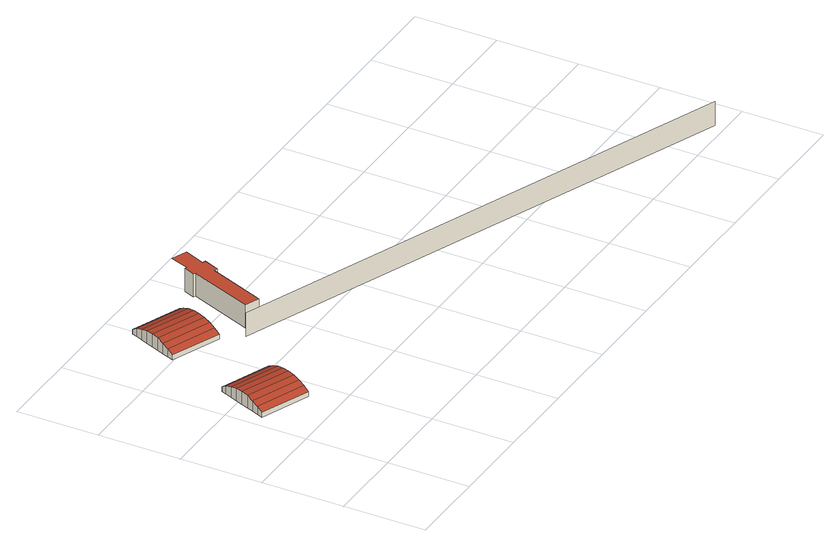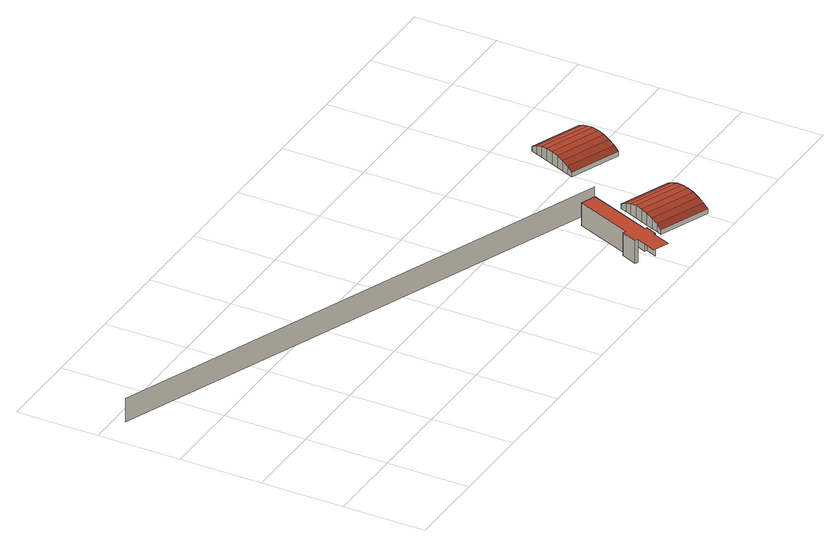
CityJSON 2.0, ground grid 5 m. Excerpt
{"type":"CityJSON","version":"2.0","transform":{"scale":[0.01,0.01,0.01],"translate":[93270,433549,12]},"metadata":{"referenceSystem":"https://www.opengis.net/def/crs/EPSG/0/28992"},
"CityObjects":{
"building1":{"type":"Building","attributes":{"measuredHeight":21.9},"children":["building1-1","building1-2"],"geometry":[{"type":"MultiSurface","lod":"2","boundaries":[[[0,1,2,3]],[[4,2,1,5]],[[6,7,8,9]],[[7,6,10,11]],[[12,4,5,13]],[[11,10,14,15]],[[16,12,13,17]],[[15,14,18,0]],[[19,16,17,20]],[[0,18,21,1]],[[1,21,22,5]],[[10,6,9,23]],[[5,22,24,13]],[[14,10,23,25]],[[13,24,26,17]],[[18,14,25,27]],[[17,26,28,20]],[[29,19,20,28]],[[21,18,27,30]],[[30,31,22,21]],[[31,32,24,22]],[[32,33,26,24]],[[33,29,28,26]],[[34,35,36,37]],[[35,38,39,36]],[[38,40,41,39]],[[40,42,43,41]],[[44,43,42,45]],[[46,34,37,47]],[[34,46,48,35]],[[49,44,45,50]],[[35,48,51,38]],[[38,51,52,40]],[[40,52,53,42]],[[42,53,54,45]],[[48,46,47,55]],[[45,54,56,50]],[[51,48,55,57]],[[50,56,58,59]],[[52,51,57,60]],[[59,58,61,62]],[[62,61,63,64]],[[53,52,60,65]],[[65,66,54,53]],[[66,67,56,54]],[[67,68,58,56]],[[69,70,71,72]],[[61,58,68,63]],[[73,69,72,74]],[[70,75,76,71]],[[77,73,74,78]],[[79,77,78,80]],[[80,78,74,72,71,76,81,82,83,84,85,86]],[[75,87,81,76]],[[87,88,82,81]],[[88,89,83,82]],[[90,91,92,93]]],"semantics":{"surfaces":[{"type":"WallSurface"},{"type":"RoofSurface"}],"values":[0,0,0,1,0,1,0,1,0,1,1,0,1,0,1,0,1,0,0,0,0,0,0,0,0,0,0,0,0,1,0,1,1,1,1,0,1,0,1,0,1,0,0,0,0,0,0,0,0,0,0,0,1,0,0,0,0]}}]},
"building1-1":{"type":"BuildingInstallation","parents":["building1"],"geometry":[{"type":"MultiSurface","lod":"2","boundaries":[[[30,31,22,21]],[[31,32,24,22]],[[29,19,20,28]],[[0,1,2,3]],[[12,4,5,13]],[[33,29,28,26]],[[19,16,17,20]],[[16,12,13,17]],[[32,33,26,24]],[[21,18,27,30]],[[18,14,25,27]],[[4,2,1,5]],[[15,0,3,94]],[[11,15,94,95]],[[14,10,23,25]],[[7,11,95,8]],[[10,6,9,23]],[[6,7,8,9]],[[11,10,14,15]],[[7,6,10,11]],[[13,24,26,17]],[[5,22,24,13]],[[1,21,22,5]],[[15,14,18,0]],[[17,26,28,20]],[[0,18,21,1]]],"semantics":{"surfaces":[{"type":"WallSurface"},{"type":"RoofSurface"}],"values":[0,0,0,0,0,0,0,0,0,0,0,0,0,0,0,0,0,0,1,1,1,1,1,1,1,1]}}]},
"building1-2":{"type":"BuildingInstallation","parents":["building1"],"geometry":[{"type":"MultiSurface","lod":"2","boundaries":[[[67,68,58,56]],[[35,38,39,36]],[[46,34,37,47]],[[51,48,55,57]],[[52,51,57,60]],[[49,44,45,50]],[[96,49,50,59]],[[44,43,42,45]],[[65,66,54,53]],[[59,62,64,96]],[[62,61,63,64]],[[34,35,36,37]],[[48,46,47,55]],[[66,67,56,54]],[[40,42,43,41]],[[61,58,68,63]],[[38,40,41,39]],[[53,52,60,65]],[[45,54,56,50]],[[42,53,54,45]],[[59,58,61,62]],[[40,52,53,42]],[[38,51,52,40]],[[35,48,51,38]],[[34,46,48,35]],[[50,56,58,59]]],"semantics":{"surfaces":[{"type":"WallSurface"},{"type":"RoofSurface"}],"values":[0,0,0,0,0,0,0,0,0,0,0,0,0,0,0,0,0,0,1,1,1,1,1,1,1,1]}}]}
},
"vertices":[
[126,929,177],[143,972,180],[143,972,99],[126,929,99],[160,1014,99],[160,1014,177],[383,693,128],[80,815,128],[80,815,99],[383,693,99],[397,728,150],[94,850,150],[177,1055,99],[177,1055,166],[412,766,166],[109,888,166],[192,1094,99],[192,1094,150],[429,807,177],[206,1128,99],[206,1128,128],[446,850,180],[463,892,177],[397,728,99],[480,933,166],[412,766,99],[495,972,150],[429,807,99],[509,1006,128],[509,1006,99],[446,850,99],[463,892,99],[480,933,99],[495,972,99],[357,1512,128],[371,1547,150],[371,1547,99],[357,1512,99],[386,1585,166],[386,1585,99],[402,1626,177],[402,1626,99],[420,1669,180],[420,1669,99],[437,1711,99],[437,1711,177],[660,1390,128],[660,1390,99],[673,1425,150],[454,1752,99],[454,1752,166],[689,1463,166],[705,1504,177],[723,1547,180],[740,1589,177],[673,1425,99],[756,1630,166],[689,1463,99],[772,1669,150],[469,1791,150],[705,1504,99],[785,1703,128],[483,1825,128],[785,1703,99],[483,1825,99],[723,1547,99],[740,1589,99],[756,1630,99],[772,1669,99],[824,1318,99],[914,1283,99],[914,1283,245],[824,1318,245],[976,1708,99],[976,1708,245],[1050,1631,99],[1050,1631,245],[965,1712,99],[965,1712,245],[991,1780,99],[991,1780,245],[1071,1623,245],[1108,1718,245],[1091,1725,245],[1141,1853,245],[1048,1889,245],[1004,1775,245],[1071,1623,99],[1108,1718,99],[1091,1725,99],[749,1275,251],[3813,63,251],[3813,63,99],[749,1275,99],
[109,888,99],[94,850,99],
[469,1791,99]
]}
